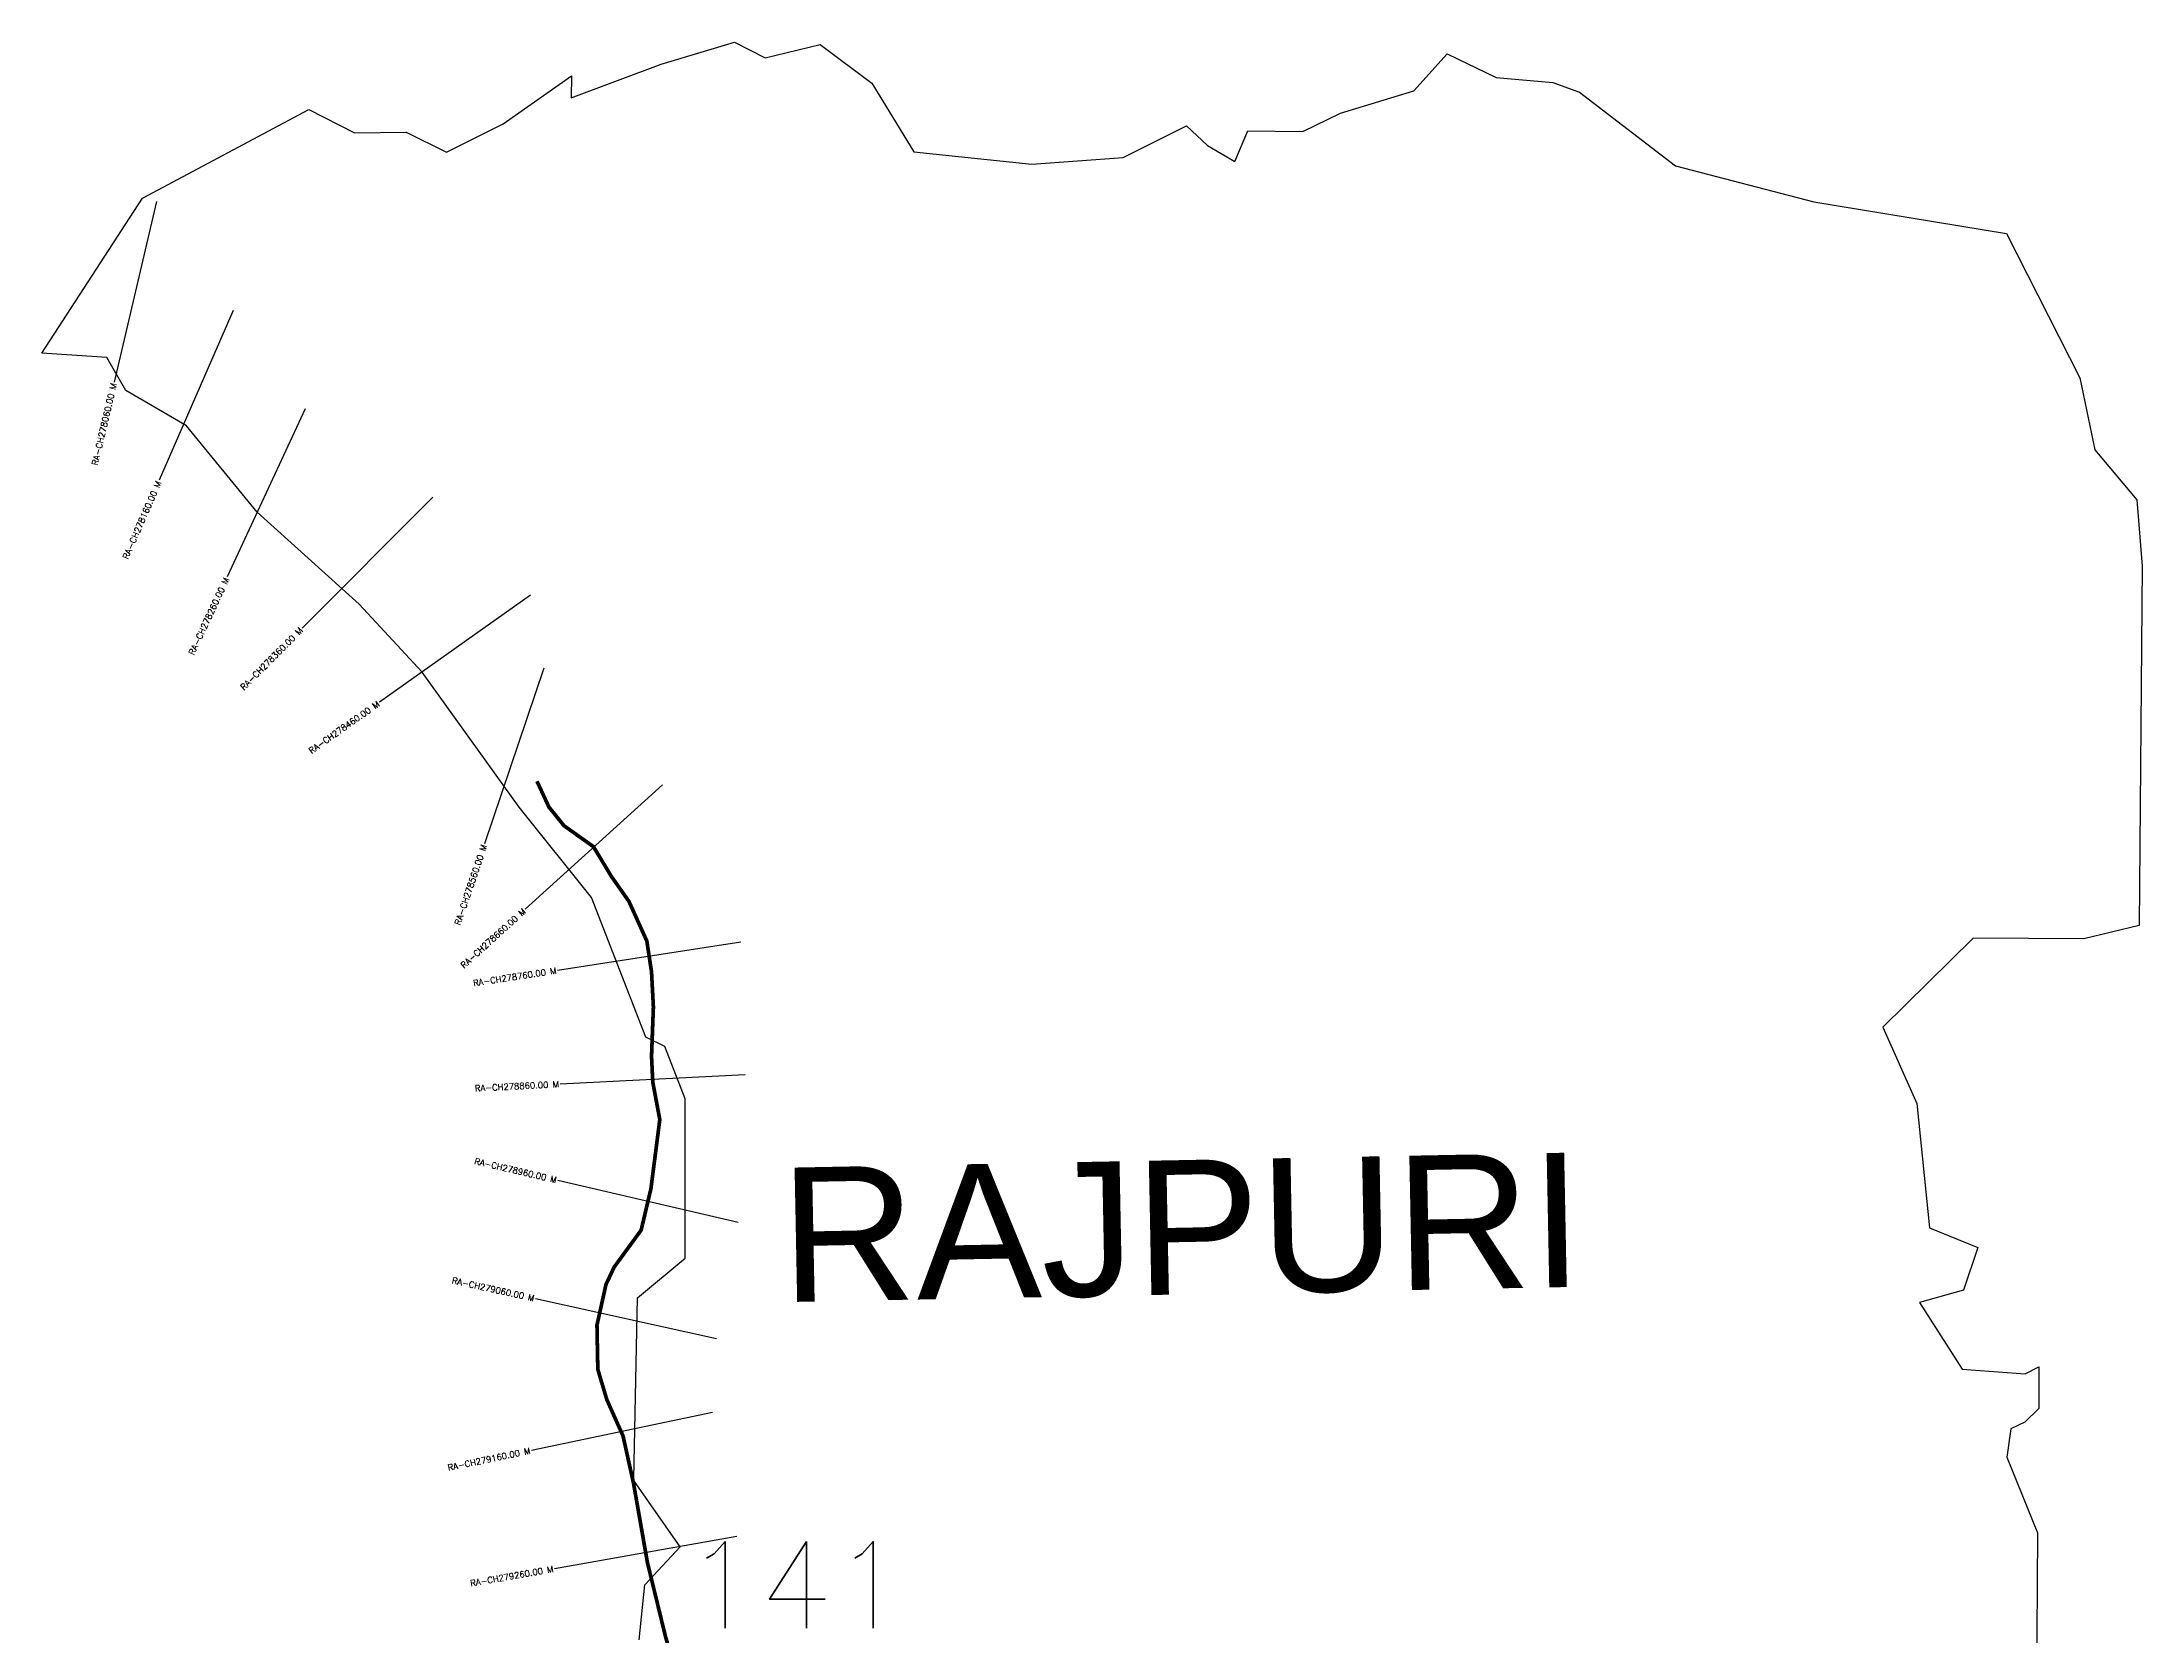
# Model space of a CAD drawing. Header units: metres. Extents: x 284784 to 286998, y 2023753 to 2026316.
# Drawn here: x 284784 to 286485, y 2025025 to 2026316 of the extents above; entities that cross this region are included whole.
import ezdxf
from ezdxf.enums import TextEntityAlignment as Align

# ---------------------------------------------------------------- set-up
doc = ezdxf.new("R2010")
doc.units = ezdxf.units.M
for name, color, linetype in [('CS', 134, 'Continuous'), ('CSMark', 6, 'Continuous'), ('NATURALLY PROTECTED', 3, 'Continuous'), ('VILLAGE NAME', 250, 'Continuous')]:
    doc.layers.add(name, color=color, linetype=linetype)
doc.styles.get("Standard").update_dxf_attribs({"font": 'simplex.shx'})

msp = doc.modelspace()

# ---------------------------------------------------------------- linework, layer by layer
at = {"color": 6, "flags": 128}
for points in [[(284865.6, 2026189.7), (285000.4, 2026261.3), (285037.5, 2026242.4), (285079.3, 2026243.1), (285112, 2026226.9), (285157.8, 2026249.8), (285213.1, 2026288.6), (285213, 2026270.8), (285285.9, 2026298.2), (285345.1, 2026316), (285369.9, 2026303.1), (285414.7, 2026313.9), (285456.5, 2026282.7), (285490.5, 2026227.1), (285585.9, 2026217.1), (285660, 2026222.5), (285711.2, 2026248.2), (285728.2, 2026232.2), (285750.5, 2026219.4), (285760.9, 2026244.1), (285805.6, 2026243.7), (285836, 2026258.5), (285895.4, 2026276.6), (285922.4, 2026306.6), (285962, 2026287.2), (286008.1, 2026283.3), (286029.6, 2026275.5), (286107.4, 2026215.9), (286219.4, 2026186.7), (286375.4, 2026160.9), (286434.9, 2026044.1), (286447, 2025985.8), (286480.9, 2025945.4), (286485.2, 2025891.6), (286482.8, 2025600.7), (286438, 2025589.9), (286348.5, 2025590.6), (286275.3, 2025518.5), (286302.7, 2025456.8), (286313.1, 2025356), (286352.2, 2025340), (286340.7, 2025305.5), (286305, 2025295.6), (286339.5, 2025241.5), (286390.5, 2025237.9), (286401.7, 2025243.4), (286401.5, 2025209.9), (286390.2, 2025198.8), (286378.9, 2025193.3), (286375.6, 2025170.3), (286400.6, 2025109.2), (286399.7, 2024986.2)], [(285267.9, 2025022.5), (285272.6, 2025066.9), (285301.3, 2025097.7), (285263.7, 2025151.4), (285263.7, 2025152.9), (285266.7, 2025299.4), (285305.3, 2025331.6), (285305.3, 2025460.4), (285288.8, 2025502.8), (285273.3, 2025510.3), (285229.3, 2025623.4), (285170.8, 2025696.6), (285092.1, 2025805.9), (285041.1, 2025860.9), (284958.7, 2025935.3), (284901.3, 2026005.3), (284852.1, 2026034), (284836.9, 2026060.7), (284784.3, 2026064.2), (284865.6, 2026189.7)]]:
    msp.add_lwpolyline(points, dxfattribs=at)
at = {"layer": 'CS'}
for p, q in [((284877, 2026186.8), (284842.7, 2026040.7)), ((284939.2, 2026098.7), (284879.3, 2025961.2)), ((284997.6, 2026019), (284934.3, 2025883)), ((285101, 2025947.6), (284995, 2025841.5)), ((285180.1, 2025868.1), (285057.6, 2025781.5)), ((285190.9, 2025809.1), (285142.8, 2025667)), ((285287, 2025714.6), (285175.7, 2025614)), ((285350.2, 2025587.3), (285201.9, 2025564.5)), ((285353.8, 2025479.9), (285204, 2025472.4)), ((285348.1, 2025360.4), (285202, 2025394.5)), ((285330.6, 2025266.3), (285184.1, 2025298.7)), ((285327.5, 2025206.6), (285180.7, 2025175.9)), ((285347.2, 2025106.1), (285199.4, 2025080.1))]:
    msp.add_line(p, q, dxfattribs=at)
at = {"layer": 'NATURALLY PROTECTED', "const_width": 3, "flags": 128}
msp.add_lwpolyline([(285185.2, 2025717.6), (285194.9, 2025696.7), (285207.2, 2025681.5), (285231, 2025664.6), (285245.3, 2025640.8), (285259.7, 2025620.3), (285274.2, 2025588.2), (285278, 2025563.3), (285279.5, 2025534.8), (285278, 2025494.9), (285279, 2025474.1), (285284.7, 2025443.7), (285277.5, 2025387.7), (285269.6, 2025354.2), (285247.7, 2025324.2), (285241.1, 2025310.2), (285233.8, 2025277.2), (285234.5, 2025241.4), (285241.8, 2025216.9), (285254.9, 2025187.6), (285263.4, 2025149.3), (285274.7, 2025084.9), (285289.6, 2025024), (285309.5, 2024957.3)], dxfattribs=at)

# ---------------------------------------------------------------- texts
at = {"insert": (285304.6, 2025102), "char_height": 70, "attachment_point": 1}
msp.add_mtext_dynamic_manual_height_columns('141', width=95.172, gutter_width=1, heights=[0], dxfattribs=at)
at = {"layer": 'CSMark'}
for s, rotation, p in [('RA-CH278060.00 M', 76.7932, (284842.5, 2026039.8)), ('RA-CH278160.00 M', 66.4525, (284878.9, 2025960.3)), ('RA-CH278260.00 M', 65.0403, (284933.9, 2025882.1)), ('RA-CH278360.00 M', 45.0216, (284994.3, 2025840.8)), ('RA-CH278460.00 M', 35.256, (285056.8, 2025780.9)), ('RA-CH278560.00 M', 71.3045, (285142.5, 2025666)), ('RA-CH278660.00 M', 42.1304, (285175, 2025613.3)), ('RA-CH278760.00 M', 8.7362, (285200.9, 2025564.4)), ('RA-CH278860.00 M', 2.8657, (285203, 2025472.4)), ('RA-CH278960.00 M', 346.8407, (285201.1, 2025394.7)), ('RA-CH279060.00 M', 347.5269, (285183.1, 2025298.9)), ('RA-CH279160.00 M', 11.8004, (285179.7, 2025175.7)), ('RA-CH279260.00 M', 9.9767, (285198.4, 2025080))]:
    msp.add_text(s, height=5, rotation=rotation, dxfattribs=at).set_placement(p, align=Align.MIDDLE_RIGHT)
at = {"layer": 'VILLAGE NAME', "insert": (285381.4, 2025404.6), "char_height": 108.748, "attachment_point": 1, "rotation": 1.1028}
msp.add_mtext_dynamic_manual_height_columns('{\\fArial|b0|i0|c0|p34;RAJPURI}', width=726.929, gutter_width=543.7, heights=[0], dxfattribs=at)

doc.saveas('drawing.dxf')
